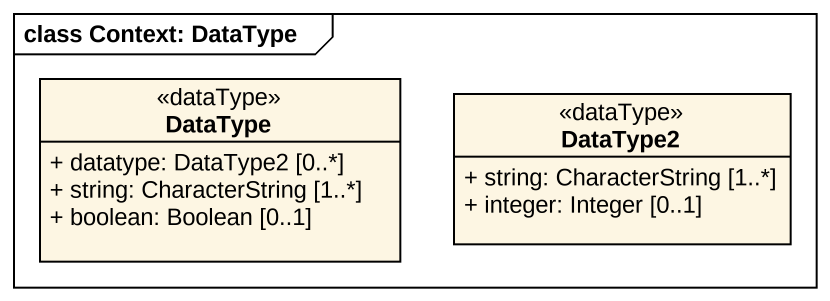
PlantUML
@startuml
mainframe class Context: DataType
hide circle
hide empty members
skinparam classAttributeIconSize 0
class DataType <<dataType>> {
  + datatype: DataType2 [0..*]
  + string: CharacterString [1..*]
  + boolean: Boolean [0..1]
}
class DataType2 <<dataType>> {
  + string: CharacterString [1..*]
  + integer: Integer [0..1]
}
@enduml
